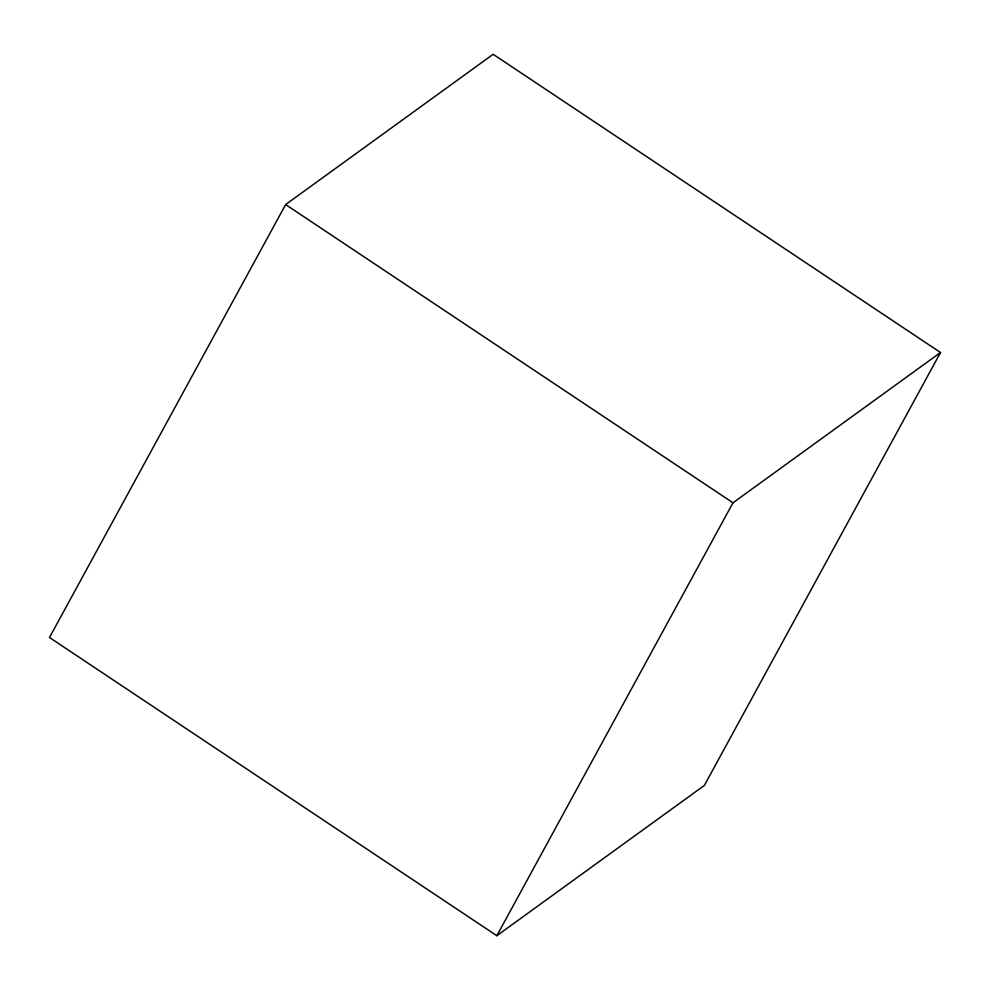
<?xml version="1.0" encoding="UTF-8"?>
<svg xmlns="http://www.w3.org/2000/svg" width="990" height="990" viewBox="0 0 990 990"><rect width="100%" height="100%" fill="white"/><g stroke="black" fill="none" stroke-linecap="round" stroke-linejoin="round"><path stroke-width="1.49" d="M285.64 204.559L49.5 637.486L496.844 935.711L704.36 785.441L940.5 352.514L493.156 54.289L285.64 204.559L732.984 502.796L940.5 352.514M496.844 935.711L732.984 502.796"/></g></svg>
